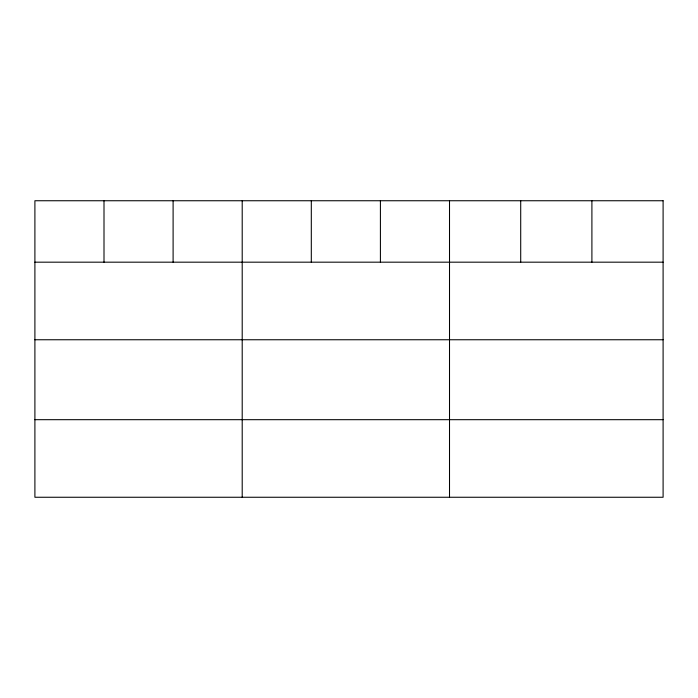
<?xml version="1.0" encoding="UTF-8"?>
<svg xmlns="http://www.w3.org/2000/svg" width="698" height="698" viewBox="0 0 698 698"><rect width="100%" height="100%" fill="white"/><g stroke="black" fill="none" stroke-linecap="round" stroke-linejoin="round"><path stroke-width="1.05" d="M34.9 262.178L663.1 262.178M34.9 339.752L663.1 339.752M34.9 419.681L663.1 419.681M591.904 200.745L591.904 262.178M520.708 200.745L520.708 262.178M449.512 200.745L449.512 497.255M380.41 200.745L380.41 262.178M311.308 200.745L311.308 262.178M242.206 200.745L242.206 497.255M173.104 200.745L173.104 262.178M104.002 200.745L104.002 262.178M663.1 200.745L34.9 200.745L34.9 497.255L663.1 497.255L663.1 200.745"/></g></svg>
